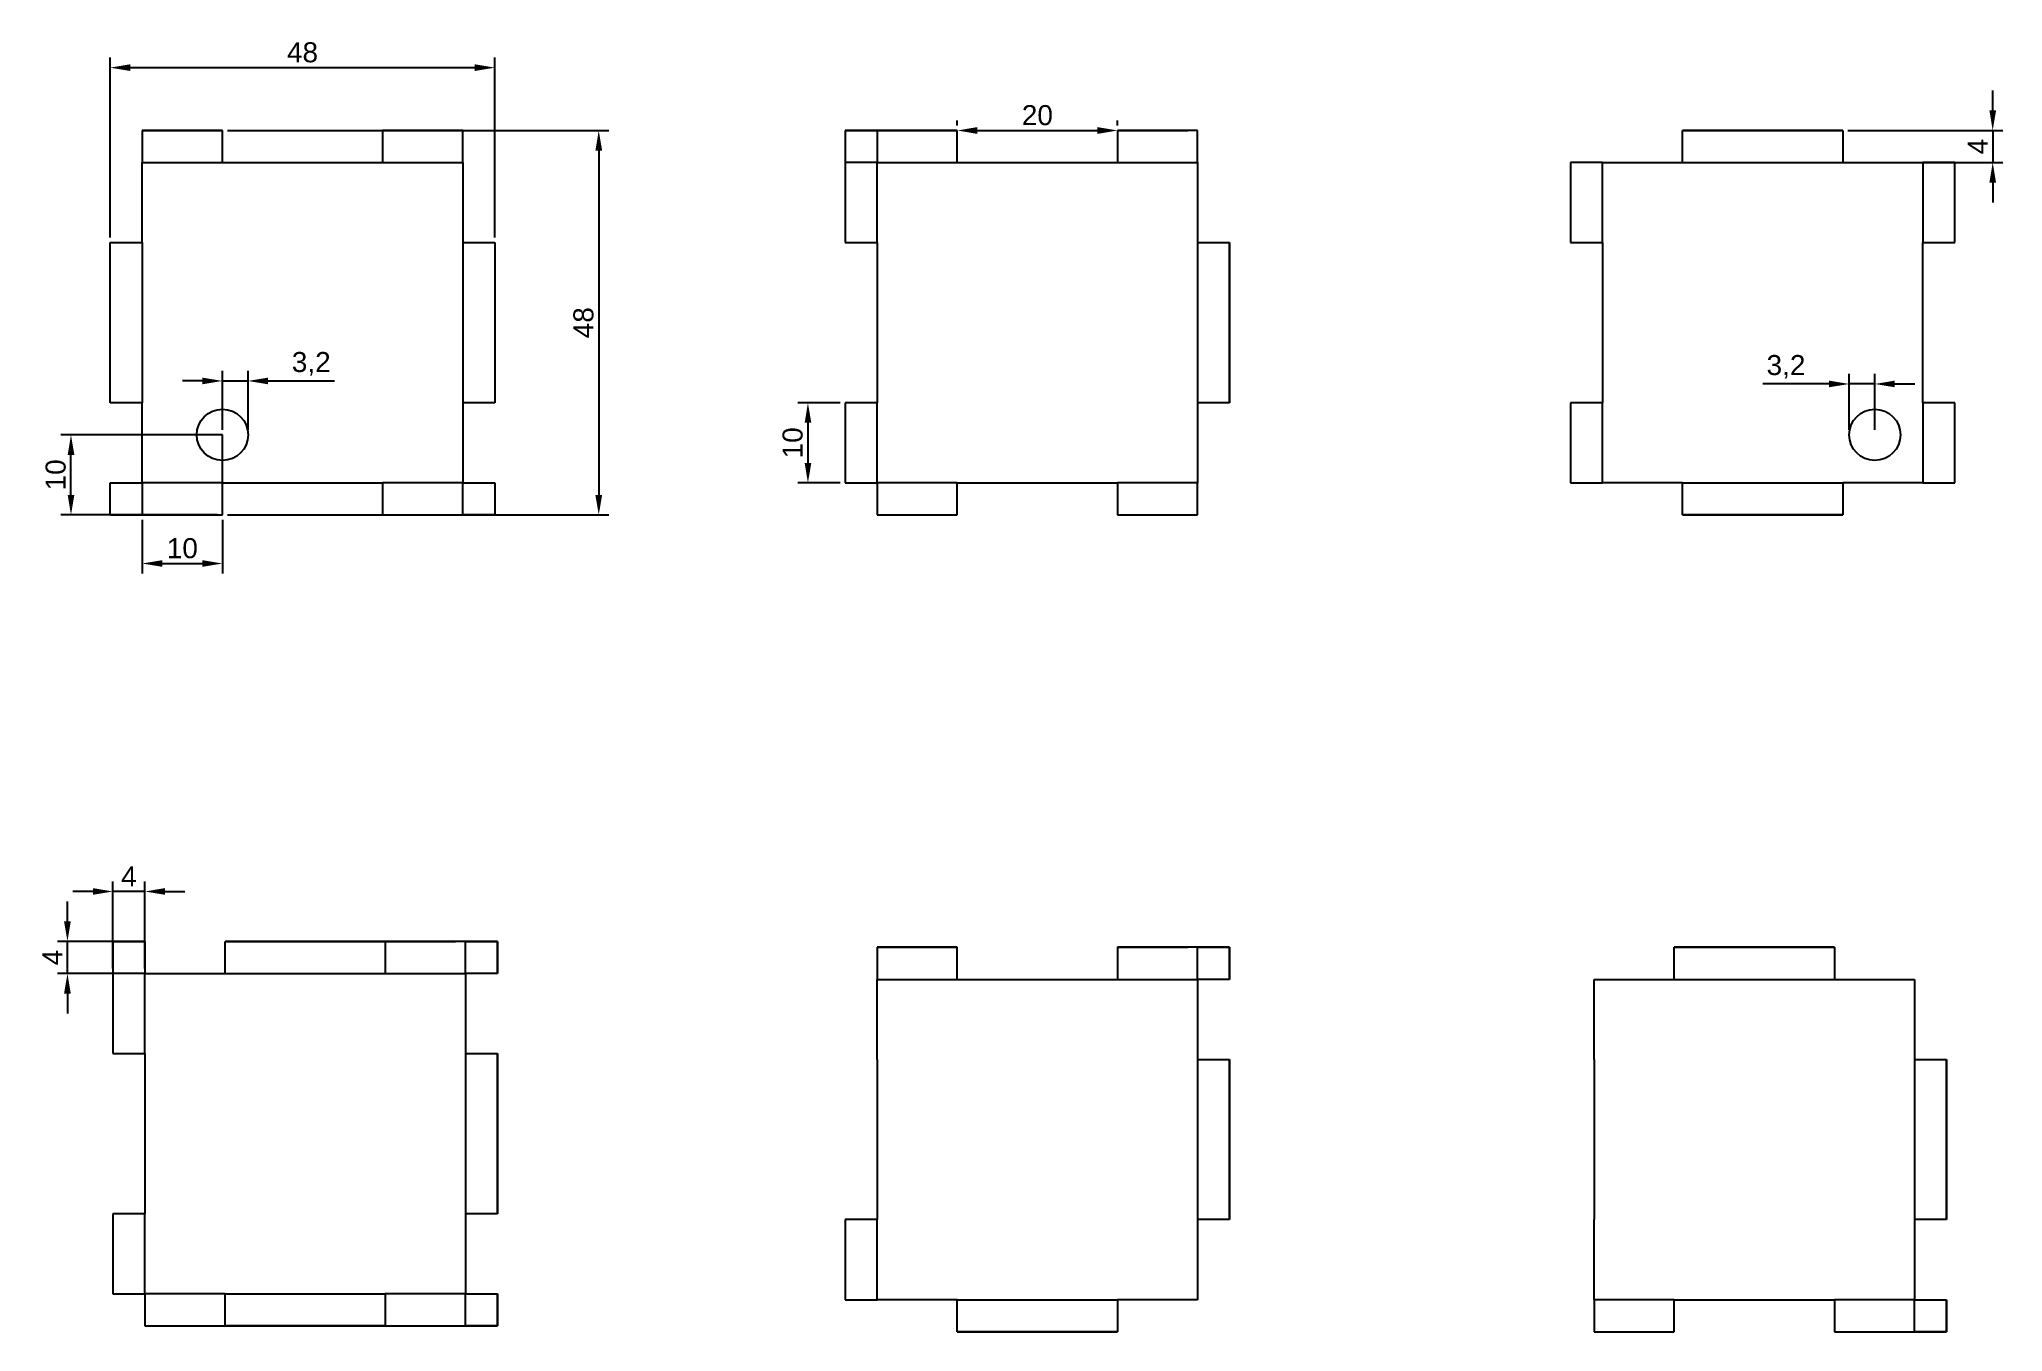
# Model space of a CAD drawing. Header units: millimetres. Extents: x 1193 to 1438, y 1901 to 2063.
import ezdxf

# ---------------------------------------------------------------- set-up
doc = ezdxf.new("R2010")
doc.units = ezdxf.units.MM
doc.layers.get('0').update_dxf_attribs({"color": 10})
doc.styles.get("Standard").update_dxf_attribs({"font": 'arial.ttf'})
doc.dimstyles.new('ISO-25', dxfattribs={"dimtxt": 2.5, "dimasz": 2.5, "dimexe": 1.25, "dimexo": 0.625, "dimtad": 1, "dimtxsty": 'Standard', "dimcen": 2.5, "dimadec": 0, "dimazin": 0, "dimtfac": 1, "dimtmove": 0, "dimatfit": 3, "dimfxl": 1, "dimarcsym": 0})

# ---------------------------------------------------------------- blocks, each defined once
blk = doc.blocks.new('*D13')
at = {"color": 0, "lineweight": -2, "transparency": 16777216}
for p, q in [((1201.58, 2037.77), (1201.58, 2060.24)), ((1204.08, 2058.99), (1247.08, 2058.99)), ((1249.58, 2037.77), (1249.58, 2060.24))]:
    blk.add_line(p, q, dxfattribs=at)
at = {"color": 0, "transparency": 16777216}
for points in [[(1204.08, 2059.41), (1204.08, 2058.57), (1201.58, 2058.99)], [(1247.08, 2059.41), (1247.08, 2058.57), (1249.58, 2058.99)]]:
    blk.add_solid(points, dxfattribs=at)
at = {"layer": 'Defpoints', "color": 0, "transparency": 16777216}
for p in [(1249.58, 2058.99), (1201.58, 2037.14), (1249.58, 2037.14)]:
    blk.add_point(p, dxfattribs=at)
at = {"color": 0, "transparency": 16777216, "insert": (1225.58, 2060.89), "char_height": 2.5, "attachment_point": 5}
blk.add_mtext('48', dxfattribs=at)
blk = doc.blocks.new('*D14')
at = {"color": 0, "lineweight": -2, "transparency": 16777216}
for p, q in [((1216.21, 2051.14), (1263.81, 2051.14)), ((1262.56, 2048.64), (1262.56, 2005.64)), ((1216.21, 2003.14), (1263.81, 2003.14))]:
    blk.add_line(p, q, dxfattribs=at)
at = {"color": 0, "transparency": 16777216}
for points in [[(1262.14, 2048.64), (1262.98, 2048.64), (1262.56, 2051.14)], [(1262.14, 2005.64), (1262.98, 2005.64), (1262.56, 2003.14)]]:
    blk.add_solid(points, dxfattribs=at)
at = {"layer": 'Defpoints', "color": 0, "transparency": 16777216}
for p in [(1215.58, 2051.14), (1215.58, 2003.14), (1262.56, 2003.14)]:
    blk.add_point(p, dxfattribs=at)
at = {"color": 0, "transparency": 16777216, "insert": (1260.66, 2027.14), "char_height": 2.5, "attachment_point": 5, "rotation": 90}
blk.add_mtext('48', dxfattribs=at)
blk = doc.blocks.new('*D16')
at = {"color": 0, "lineweight": -2, "transparency": 16777216}
for p, q in [((1307.31, 2051.77), (1307.31, 2052.39)), ((1327.31, 2051.77), (1327.31, 2052.39)), ((1309.81, 2051.14), (1324.81, 2051.14))]:
    blk.add_line(p, q, dxfattribs=at)
at = {"color": 0, "transparency": 16777216}
for points in [[(1309.81, 2051.56), (1309.81, 2050.72), (1307.31, 2051.14)], [(1324.81, 2051.56), (1324.81, 2050.72), (1327.31, 2051.14)]]:
    blk.add_solid(points, dxfattribs=at)
at = {"layer": 'Defpoints', "color": 0, "transparency": 16777216}
for p in [(1307.31, 2051.14), (1327.31, 2051.14), (1327.31, 2051.14)]:
    blk.add_point(p, dxfattribs=at)
at = {"color": 0, "transparency": 16777216, "insert": (1317.31, 2053.04), "char_height": 2.5, "attachment_point": 5}
blk.add_mtext('20', dxfattribs=at)
blk = doc.blocks.new('*D17')
at = {"color": 0, "lineweight": -2, "transparency": 16777216}
for p, q in [((1292.68, 2017.14), (1287.42, 2017.14)), ((1288.67, 2014.64), (1288.67, 2009.64)), ((1292.68, 2007.14), (1287.42, 2007.14))]:
    blk.add_line(p, q, dxfattribs=at)
at = {"color": 0, "transparency": 16777216}
for points in [[(1288.26, 2014.64), (1289.09, 2014.64), (1288.67, 2017.14)], [(1288.26, 2009.64), (1289.09, 2009.64), (1288.67, 2007.14)]]:
    blk.add_solid(points, dxfattribs=at)
at = {"layer": 'Defpoints', "color": 0, "transparency": 16777216}
for p in [(1293.31, 2017.14), (1288.67, 2007.14), (1293.31, 2007.14)]:
    blk.add_point(p, dxfattribs=at)
at = {"color": 0, "transparency": 16777216, "insert": (1286.77, 2012.14), "char_height": 2.5, "attachment_point": 5, "rotation": 90}
blk.add_mtext('10', dxfattribs=at)
blk = doc.blocks.new('*D20')
at = {"color": 0, "lineweight": -2, "transparency": 16777216}
for p, q in [((1436.56, 2053.64), (1436.56, 2056.14)), ((1418.47, 2051.14), (1437.81, 2051.14)), ((1436.56, 2051.14), (1436.56, 2047.14)), ((1418.47, 2047.14), (1437.81, 2047.14)), ((1436.56, 2044.64), (1436.56, 2042.14))]:
    blk.add_line(p, q, dxfattribs=at)
at = {"color": 0, "transparency": 16777216}
for points in [[(1436.15, 2053.64), (1436.98, 2053.64), (1436.56, 2051.14)], [(1436.15, 2044.64), (1436.98, 2044.64), (1436.56, 2047.14)]]:
    blk.add_solid(points, dxfattribs=at)
at = {"layer": 'Defpoints', "color": 0, "transparency": 16777216}
for p in [(1417.84, 2051.14), (1417.84, 2047.14), (1436.56, 2047.14)]:
    blk.add_point(p, dxfattribs=at)
at = {"color": 0, "transparency": 16777216, "insert": (1434.69, 2049.14), "char_height": 2.5, "attachment_point": 5, "rotation": 90}
blk.add_mtext('4', dxfattribs=at)
blk = doc.blocks.new('*D21')
at = {"color": 0, "lineweight": -2, "transparency": 16777216}
for p, q in [((1213.08, 2019.87), (1210.58, 2019.87)), ((1215.58, 2013.77), (1215.58, 2021.12)), ((1215.58, 2019.87), (1218.78, 2019.87)), ((1218.78, 2013.77), (1218.78, 2021.12)), ((1221.28, 2019.87), (1229.56, 2019.87))]:
    blk.add_line(p, q, dxfattribs=at)
at = {"color": 0, "transparency": 16777216}
for points in [[(1213.08, 2020.28), (1213.08, 2019.45), (1215.58, 2019.87)], [(1221.28, 2020.28), (1221.28, 2019.45), (1218.78, 2019.87)]]:
    blk.add_solid(points, dxfattribs=at)
at = {"layer": 'Defpoints', "color": 0, "transparency": 16777216}
for p in [(1218.78, 2019.87), (1215.58, 2013.14), (1218.78, 2013.14)]:
    blk.add_point(p, dxfattribs=at)
at = {"color": 0, "transparency": 16777216, "insert": (1226.67, 2022), "char_height": 2.5, "attachment_point": 5}
blk.add_mtext('3,2', dxfattribs=at)
blk = doc.blocks.new('*D23')
at = {"color": 0, "lineweight": -2, "transparency": 16777216}
for p, q in [((1205.58, 2002.52), (1205.58, 1995.82)), ((1215.58, 2002.52), (1215.58, 1995.82)), ((1208.08, 1997.07), (1213.08, 1997.07))]:
    blk.add_line(p, q, dxfattribs=at)
at = {"color": 0, "transparency": 16777216}
for points in [[(1208.08, 1997.49), (1208.08, 1996.66), (1205.58, 1997.07)], [(1213.08, 1997.49), (1213.08, 1996.66), (1215.58, 1997.07)]]:
    blk.add_solid(points, dxfattribs=at)
at = {"layer": 'Defpoints', "color": 0, "transparency": 16777216}
for p in [(1205.58, 2003.14), (1215.58, 2003.14), (1215.58, 1997.07)]:
    blk.add_point(p, dxfattribs=at)
at = {"color": 0, "transparency": 16777216, "insert": (1210.58, 1998.97), "char_height": 2.5, "attachment_point": 5}
blk.add_mtext('10', dxfattribs=at)
blk = doc.blocks.new('*D24')
at = {"color": 0, "lineweight": -2, "transparency": 16777216}
for p, q in [((1214.96, 2013.14), (1195.43, 2013.14)), ((1196.68, 2005.64), (1196.68, 2010.64)), ((1214.96, 2003.14), (1195.43, 2003.14))]:
    blk.add_line(p, q, dxfattribs=at)
at = {"color": 0, "transparency": 16777216}
for points in [[(1196.27, 2010.64), (1197.1, 2010.64), (1196.68, 2013.14)], [(1196.27, 2005.64), (1197.1, 2005.64), (1196.68, 2003.14)]]:
    blk.add_solid(points, dxfattribs=at)
at = {"layer": 'Defpoints', "color": 0, "transparency": 16777216}
for p in [(1196.68, 2013.14), (1215.58, 2013.14), (1215.58, 2003.14)]:
    blk.add_point(p, dxfattribs=at)
at = {"color": 0, "transparency": 16777216, "insert": (1194.78, 2008.14), "char_height": 2.5, "attachment_point": 5, "rotation": 90}
blk.add_mtext('10', dxfattribs=at)
blk = doc.blocks.new('*D25')
at = {"color": 0, "lineweight": -2, "transparency": 16777216}
for p, q in [((1199.41, 1956.12), (1196.91, 1956.12)), ((1201.91, 1946.51), (1201.91, 1957.37)), ((1205.91, 1956.12), (1201.91, 1956.12)), ((1205.91, 1946.51), (1205.91, 1957.37)), ((1208.41, 1956.12), (1210.91, 1956.12))]:
    blk.add_line(p, q, dxfattribs=at)
at = {"color": 0, "transparency": 16777216}
for points in [[(1199.41, 1956.54), (1199.41, 1955.71), (1201.91, 1956.12)], [(1208.41, 1956.54), (1208.41, 1955.71), (1205.91, 1956.12)]]:
    blk.add_solid(points, dxfattribs=at)
at = {"layer": 'Defpoints', "color": 0, "transparency": 16777216}
for p in [(1201.91, 1956.12), (1201.91, 1945.88), (1205.91, 1945.88)]:
    blk.add_point(p, dxfattribs=at)
at = {"color": 0, "transparency": 16777216, "insert": (1203.91, 1958), "char_height": 2.5, "attachment_point": 5}
blk.add_mtext('4', dxfattribs=at)
blk = doc.blocks.new('*D26')
at = {"color": 0, "lineweight": -2, "transparency": 16777216}
for p, q in [((1196.24, 1952.38), (1196.24, 1954.88)), ((1205.28, 1949.88), (1194.99, 1949.88)), ((1196.24, 1945.88), (1196.24, 1949.88)), ((1205.28, 1945.88), (1194.99, 1945.88)), ((1196.24, 1943.38), (1196.24, 1940.88))]:
    blk.add_line(p, q, dxfattribs=at)
at = {"color": 0, "transparency": 16777216}
for points in [[(1195.82, 1952.38), (1196.65, 1952.38), (1196.24, 1949.88)], [(1195.82, 1943.38), (1196.65, 1943.38), (1196.24, 1945.88)]]:
    blk.add_solid(points, dxfattribs=at)
at = {"layer": 'Defpoints', "color": 0, "transparency": 16777216}
for p in [(1196.24, 1949.88), (1205.91, 1949.88), (1205.91, 1945.88)]:
    blk.add_point(p, dxfattribs=at)
at = {"color": 0, "transparency": 16777216, "insert": (1194.36, 1947.88), "char_height": 2.5, "attachment_point": 5, "rotation": 90}
blk.add_mtext('4', dxfattribs=at)
blk = doc.blocks.new('*D30')
at = {"color": 0, "lineweight": -2, "transparency": 16777216}
for p, q in [((1418.64, 2013.77), (1418.64, 2020.74)), ((1421.84, 2013.77), (1421.84, 2020.74)), ((1416.14, 2019.49), (1407.87, 2019.49)), ((1421.84, 2019.49), (1418.64, 2019.49)), ((1424.34, 2019.49), (1426.84, 2019.49))]:
    blk.add_line(p, q, dxfattribs=at)
at = {"color": 0, "transparency": 16777216}
for points in [[(1416.14, 2019.91), (1416.14, 2019.08), (1418.64, 2019.49)], [(1424.34, 2019.91), (1424.34, 2019.08), (1421.84, 2019.49)]]:
    blk.add_solid(points, dxfattribs=at)
at = {"layer": 'Defpoints', "color": 0, "transparency": 16777216}
for p in [(1418.64, 2019.49), (1418.64, 2013.14), (1421.84, 2013.14)]:
    blk.add_point(p, dxfattribs=at)
at = {"color": 0, "transparency": 16777216, "insert": (1410.76, 2021.62), "char_height": 2.5, "attachment_point": 5}
blk.add_mtext('3,2', dxfattribs=at)

msp = doc.modelspace()

# ---------------------------------------------------------------- linework, layer by layer
for p, q in [((1205.585, 2051.14), (1215.585, 2051.14)), ((1205.585, 2051.14), (1205.585, 2047.14)), ((1215.585, 2051.14), (1205.585, 2051.14)), ((1215.585, 2047.14), (1215.585, 2051.14)), ((1245.585, 2051.14), (1235.585, 2051.14)), ((1235.585, 2051.14), (1235.585, 2047.14)), ((1235.585, 2051.14), (1244.355, 2051.14)), ((1245.585, 2047.14), (1245.585, 2051.14)), ((1293.305, 2051.14), (1293.305, 2037.14)), ((1293.305, 2051.14), (1307.305, 2051.14)), ((1293.305, 2051.14), (1297.305, 2051.14)), ((1307.305, 2051.14), (1293.305, 2051.14)), ((1297.305, 2051.14), (1297.305, 2047.14)), ((1307.305, 2047.14), (1307.305, 2051.14)), ((1337.305, 2051.14), (1327.305, 2051.14)), ((1327.305, 2051.14), (1327.305, 2047.14)), ((1327.305, 2051.14), (1336.075, 2051.14)), ((1337.305, 2047.14), (1337.305, 2051.14)), ((1417.844, 2051.14), (1397.844, 2051.14)), ((1397.844, 2051.14), (1417.844, 2051.14)), ((1397.844, 2047.14), (1397.844, 2051.14)), ((1397.844, 2051.14), (1417.844, 2051.14)), ((1417.844, 2051.14), (1417.844, 2047.14)), ((1205.585, 2047.14), (1215.585, 2047.14)), ((1205.585, 2037.14), (1205.585, 2047.14)), ((1215.585, 2047.14), (1235.585, 2047.14)), ((1235.585, 2047.14), (1245.585, 2047.14)), ((1245.585, 2047.14), (1245.585, 2037.14)), ((1297.305, 2047.14), (1293.305, 2047.14)), ((1297.305, 2047.14), (1307.305, 2047.14)), ((1297.305, 2037.14), (1297.305, 2047.14)), ((1307.305, 2047.14), (1327.305, 2047.14)), ((1327.305, 2047.14), (1337.305, 2047.14)), ((1337.305, 2047.14), (1337.305, 2037.14)), ((1383.844, 2047.14), (1383.844, 2037.14)), ((1387.844, 2047.14), (1383.844, 2047.14)), ((1387.844, 2047.14), (1397.844, 2047.14)), ((1387.844, 2037.14), (1387.844, 2047.14)), ((1397.844, 2047.14), (1417.844, 2047.14)), ((1417.844, 2047.14), (1427.844, 2047.14)), ((1431.844, 2047.14), (1427.844, 2047.14)), ((1427.844, 2047.14), (1427.844, 2037.14)), ((1431.844, 2037.14), (1431.844, 2047.14)), ((1201.585, 2017.14), (1201.585, 2037.14)), ((1201.585, 2037.14), (1205.585, 2037.14)), ((1205.585, 2037.14), (1205.585, 2017.14)), ((1245.585, 2037.14), (1249.585, 2037.14)), ((1245.585, 2037.14), (1245.585, 2017.14)), ((1249.585, 2037.14), (1249.585, 2017.14)), ((1293.305, 2037.14), (1297.305, 2037.14)), ((1297.305, 2037.14), (1297.305, 2017.14)), ((1337.305, 2037.14), (1341.305, 2037.14)), ((1337.305, 2037.14), (1337.305, 2017.14)), ((1341.305, 2017.14), (1341.305, 2037.14)), ((1341.305, 2037.14), (1341.305, 2017.14)), ((1383.844, 2037.14), (1387.844, 2037.14)), ((1387.844, 2037.14), (1387.844, 2017.14)), ((1427.844, 2037.14), (1431.844, 2037.14)), ((1427.844, 2017.14), (1427.844, 2037.14)), ((1205.585, 2017.14), (1201.585, 2017.14)), ((1205.585, 2007.14), (1205.585, 2017.14)), ((1249.585, 2017.14), (1245.585, 2017.14)), ((1245.585, 2017.14), (1245.585, 2007.14)), ((1297.305, 2017.14), (1293.305, 2017.14)), ((1293.305, 2017.14), (1293.305, 2007.14)), ((1297.305, 2007.14), (1297.305, 2017.14)), ((1341.305, 2017.14), (1337.305, 2017.14)), ((1337.305, 2017.14), (1337.305, 2007.14)), ((1387.844, 2017.14), (1383.844, 2017.14)), ((1383.844, 2017.14), (1383.844, 2007.14)), ((1387.844, 2007.14), (1387.844, 2017.14)), ((1431.844, 2017.14), (1427.844, 2017.14)), ((1427.844, 2017.14), (1427.844, 2007.14)), ((1431.844, 2007.14), (1431.844, 2017.14)), ((1215.585, 2013.14), (1205.585, 2013.14)), ((1215.585, 2003.14), (1215.585, 2013.14)), ((1201.585, 2003.14), (1201.585, 2007.14)), ((1201.585, 2007.14), (1205.585, 2007.14)), ((1215.585, 2007.14), (1205.585, 2007.14)), ((1205.585, 2007.14), (1205.585, 2003.14)), ((1215.585, 2003.14), (1215.585, 2007.14)), ((1215.585, 2007.14), (1235.585, 2007.14)), ((1245.585, 2007.14), (1235.585, 2007.14)), ((1235.585, 2007.14), (1235.585, 2003.14)), ((1245.585, 2007.14), (1249.585, 2007.14)), ((1245.585, 2003.14), (1245.585, 2007.14)), ((1249.585, 2007.14), (1249.585, 2003.14)), ((1293.305, 2007.14), (1297.305, 2007.14)), ((1307.305, 2007.14), (1297.305, 2007.14)), ((1297.305, 2007.14), (1297.305, 2003.14)), ((1307.305, 2003.14), (1307.305, 2007.14)), ((1307.305, 2007.14), (1327.305, 2007.14)), ((1337.305, 2007.14), (1327.305, 2007.14)), ((1327.305, 2007.14), (1327.305, 2003.14)), ((1337.305, 2003.14), (1337.305, 2007.14)), ((1383.844, 2007.14), (1387.844, 2007.14)), ((1397.844, 2007.14), (1387.844, 2007.14)), ((1397.844, 2003.14), (1397.844, 2007.14)), ((1397.844, 2007.14), (1417.844, 2007.14)), ((1427.844, 2007.14), (1417.844, 2007.14)), ((1417.844, 2007.14), (1417.844, 2003.14)), ((1427.844, 2007.14), (1431.844, 2007.14)), ((1201.585, 2003.14), (1215.585, 2003.14)), ((1205.585, 2003.14), (1201.585, 2003.14)), ((1205.585, 2003.14), (1215.585, 2003.14)), ((1235.585, 2003.14), (1249.585, 2003.14)), ((1249.585, 2003.14), (1245.585, 2003.14)), ((1297.305, 2003.14), (1307.305, 2003.14)), ((1327.305, 2003.14), (1337.305, 2003.14)), ((1397.844, 2003.14), (1417.844, 2003.14)), ((1417.844, 2003.14), (1397.844, 2003.14)), ((1201.91, 1949.884), (1201.91, 1935.884)), ((1201.91, 1949.884), (1205.91, 1949.884)), ((1201.91, 1949.884), (1205.91, 1949.884)), ((1205.91, 1949.884), (1201.91, 1949.884)), ((1205.91, 1949.884), (1205.91, 1945.884)), ((1249.91, 1949.884), (1215.91, 1949.884)), ((1215.91, 1945.884), (1215.91, 1949.884)), ((1215.91, 1949.884), (1235.91, 1949.884)), ((1215.91, 1949.884), (1244.68, 1949.884)), ((1235.91, 1949.884), (1235.91, 1945.884)), ((1245.91, 1945.884), (1245.91, 1949.884)), ((1245.91, 1949.884), (1249.91, 1949.884)), ((1249.91, 1949.884), (1249.91, 1945.884)), ((1249.91, 1945.884), (1249.91, 1949.884)), ((1297.305, 1949.15), (1307.305, 1949.15)), ((1297.305, 1949.15), (1297.305, 1945.15)), ((1307.305, 1949.15), (1297.305, 1949.15)), ((1307.305, 1945.15), (1307.305, 1949.15)), ((1341.305, 1949.15), (1327.305, 1949.15)), ((1327.305, 1949.15), (1327.305, 1945.15)), ((1327.305, 1949.15), (1336.075, 1949.15)), ((1337.305, 1945.15), (1337.305, 1949.15)), ((1337.305, 1949.15), (1341.305, 1949.15)), ((1341.305, 1949.15), (1341.305, 1945.15)), ((1341.305, 1945.15), (1341.305, 1949.15)), ((1416.801, 1949.15), (1396.801, 1949.15)), ((1396.801, 1949.15), (1416.801, 1949.15)), ((1396.801, 1945.15), (1396.801, 1949.15)), ((1396.801, 1949.15), (1416.801, 1949.15)), ((1416.801, 1949.15), (1416.801, 1945.15)), ((1205.91, 1945.884), (1201.91, 1945.884)), ((1205.91, 1945.884), (1215.91, 1945.884)), ((1205.91, 1935.884), (1205.91, 1945.884)), ((1215.91, 1945.884), (1235.91, 1945.884)), ((1235.91, 1945.884), (1245.91, 1945.884)), ((1249.91, 1945.884), (1245.91, 1945.884)), ((1245.91, 1945.884), (1245.91, 1935.884)), ((1297.305, 1945.15), (1307.305, 1945.15)), ((1297.305, 1935.15), (1297.305, 1945.15)), ((1307.305, 1945.15), (1327.305, 1945.15)), ((1327.305, 1945.15), (1337.305, 1945.15)), ((1341.305, 1945.15), (1337.305, 1945.15)), ((1337.305, 1945.15), (1337.305, 1935.15)), ((1386.801, 1945.15), (1396.801, 1945.15)), ((1386.801, 1935.15), (1386.801, 1945.15)), ((1396.801, 1945.15), (1416.801, 1945.15)), ((1416.801, 1945.15), (1426.801, 1945.15)), ((1426.801, 1945.15), (1426.801, 1935.15)), ((1201.91, 1935.884), (1205.91, 1935.884)), ((1205.91, 1935.884), (1205.91, 1915.884)), ((1245.91, 1935.884), (1249.91, 1935.884)), ((1245.91, 1935.884), (1245.91, 1915.884)), ((1249.91, 1935.884), (1249.91, 1915.884)), ((1249.91, 1915.884), (1249.91, 1935.884)), ((1297.305, 1935.15), (1297.305, 1915.15)), ((1337.305, 1935.15), (1341.305, 1935.15)), ((1337.305, 1935.15), (1337.305, 1915.15)), ((1341.305, 1915.15), (1341.305, 1935.15)), ((1341.305, 1935.15), (1341.305, 1915.15)), ((1386.801, 1935.15), (1386.801, 1915.15)), ((1426.801, 1935.15), (1430.801, 1935.15)), ((1426.801, 1935.15), (1426.801, 1915.15)), ((1430.801, 1935.15), (1430.801, 1915.15)), ((1430.801, 1915.15), (1430.801, 1935.15)), ((1205.91, 1915.884), (1201.91, 1915.884)), ((1201.91, 1915.884), (1201.91, 1905.884)), ((1205.91, 1905.884), (1205.91, 1915.884)), ((1249.91, 1915.884), (1245.91, 1915.884)), ((1245.91, 1915.884), (1245.91, 1905.884)), ((1297.305, 1915.15), (1293.305, 1915.15)), ((1293.305, 1915.15), (1293.305, 1905.15)), ((1297.305, 1905.15), (1297.305, 1915.15)), ((1341.305, 1915.15), (1337.305, 1915.15)), ((1337.305, 1915.15), (1337.305, 1905.15)), ((1386.801, 1905.15), (1386.801, 1915.15)), ((1430.801, 1915.15), (1426.801, 1915.15)), ((1426.801, 1915.15), (1426.801, 1905.15)), ((1201.91, 1905.884), (1205.91, 1905.884)), ((1215.91, 1905.884), (1205.91, 1905.884)), ((1205.91, 1905.884), (1205.91, 1901.884)), ((1215.91, 1901.884), (1215.91, 1905.884)), ((1215.91, 1905.884), (1235.91, 1905.884)), ((1245.91, 1905.884), (1235.91, 1905.884)), ((1235.91, 1905.884), (1235.91, 1901.884)), ((1245.91, 1905.884), (1249.91, 1905.884)), ((1245.91, 1901.884), (1245.91, 1905.884)), ((1249.91, 1901.884), (1249.91, 1905.884)), ((1249.91, 1905.884), (1249.91, 1901.884)), ((1293.305, 1905.15), (1297.305, 1905.15)), ((1307.305, 1905.15), (1297.305, 1905.15)), ((1307.305, 1901.15), (1307.305, 1905.15)), ((1307.305, 1905.15), (1327.305, 1905.15)), ((1337.305, 1905.15), (1327.305, 1905.15)), ((1327.305, 1905.15), (1327.305, 1901.15)), ((1396.801, 1905.15), (1386.801, 1905.15)), ((1386.801, 1905.15), (1386.801, 1901.15)), ((1396.801, 1901.15), (1396.801, 1905.15)), ((1396.801, 1905.15), (1416.801, 1905.15)), ((1426.801, 1905.15), (1416.801, 1905.15)), ((1416.801, 1905.15), (1416.801, 1901.15)), ((1426.801, 1905.15), (1430.801, 1905.15)), ((1426.801, 1901.15), (1426.801, 1905.15)), ((1430.801, 1901.15), (1430.801, 1905.15)), ((1430.801, 1905.15), (1430.801, 1901.15)), ((1205.91, 1901.884), (1249.91, 1901.884)), ((1235.91, 1901.884), (1215.91, 1901.884)), ((1249.91, 1901.884), (1245.91, 1901.884)), ((1327.305, 1901.15), (1307.305, 1901.15)), ((1307.305, 1901.15), (1327.305, 1901.15)), ((1386.801, 1901.15), (1396.801, 1901.15)), ((1416.801, 1901.15), (1430.801, 1901.15)), ((1430.801, 1901.15), (1426.801, 1901.15))]:
    msp.add_line(p, q)
for centre in [(1215.585, 2013.14), (1421.844, 2013.14)]:
    msp.add_circle(centre, 3.2)

# ---------------------------------------------------------------- dimensions: what is measured, and where the dimension line sits
for base, p1, p2, angle, picture, middle in [((1249.585, 2058.99), (1201.585, 2037.14), (1249.585, 2037.14), 180, '*D13', (1225.585, 2060.892)), ((1436.562, 2047.14), (1417.844, 2051.14), (1417.844, 2047.14), 90, '*D20', (1434.687, 2049.14)), ((1262.561, 2003.14), (1215.585, 2051.14), (1215.585, 2003.14), 90, '*D14', (1260.659, 2027.14)), ((1288.672, 2007.14), (1293.305, 2017.14), (1293.305, 2007.14), 90, '*D17', (1286.771, 2012.14)), ((1196.684, 2013.14), (1215.585, 2003.14), (1215.585, 2013.14), 90, '*D24', (1194.783, 2008.14)), ((1196.237, 1949.884), (1205.91, 1945.884), (1205.91, 1949.884), 90, '*D26', (1194.362, 1947.884))]:
    dim = msp.add_linear_dim(base=base, p1=p1, p2=p2, angle=angle, dimstyle='ISO-25')
    dim.commit()
    dim.dimension.update_dxf_attribs({"geometry": picture, "text_midpoint": middle})
for base, p1, p2, picture, middle in [((1327.305, 2051.14), (1307.305, 2051.14), (1327.305, 2051.14), '*D16', (1317.305, 2053.042)), ((1218.785, 2019.868), (1215.585, 2013.14), (1218.785, 2013.14), '*D21', (1226.672, 2021.996)), ((1418.644, 2019.494), (1421.844, 2013.14), (1418.644, 2013.14), '*D30', (1410.757, 2021.622)), ((1215.585, 1997.072), (1205.585, 2003.14), (1215.585, 2003.14), '*D23', (1210.585, 1998.973)), ((1201.91, 1956.122), (1205.91, 1945.884), (1201.91, 1945.884), '*D25', (1203.91, 1957.997))]:
    dim = msp.add_linear_dim(base=base, p1=p1, p2=p2, dimstyle='ISO-25')
    dim.commit()
    dim.dimension.update_dxf_attribs({"geometry": picture, "text_midpoint": middle})

doc.saveas('drawing.dxf')
